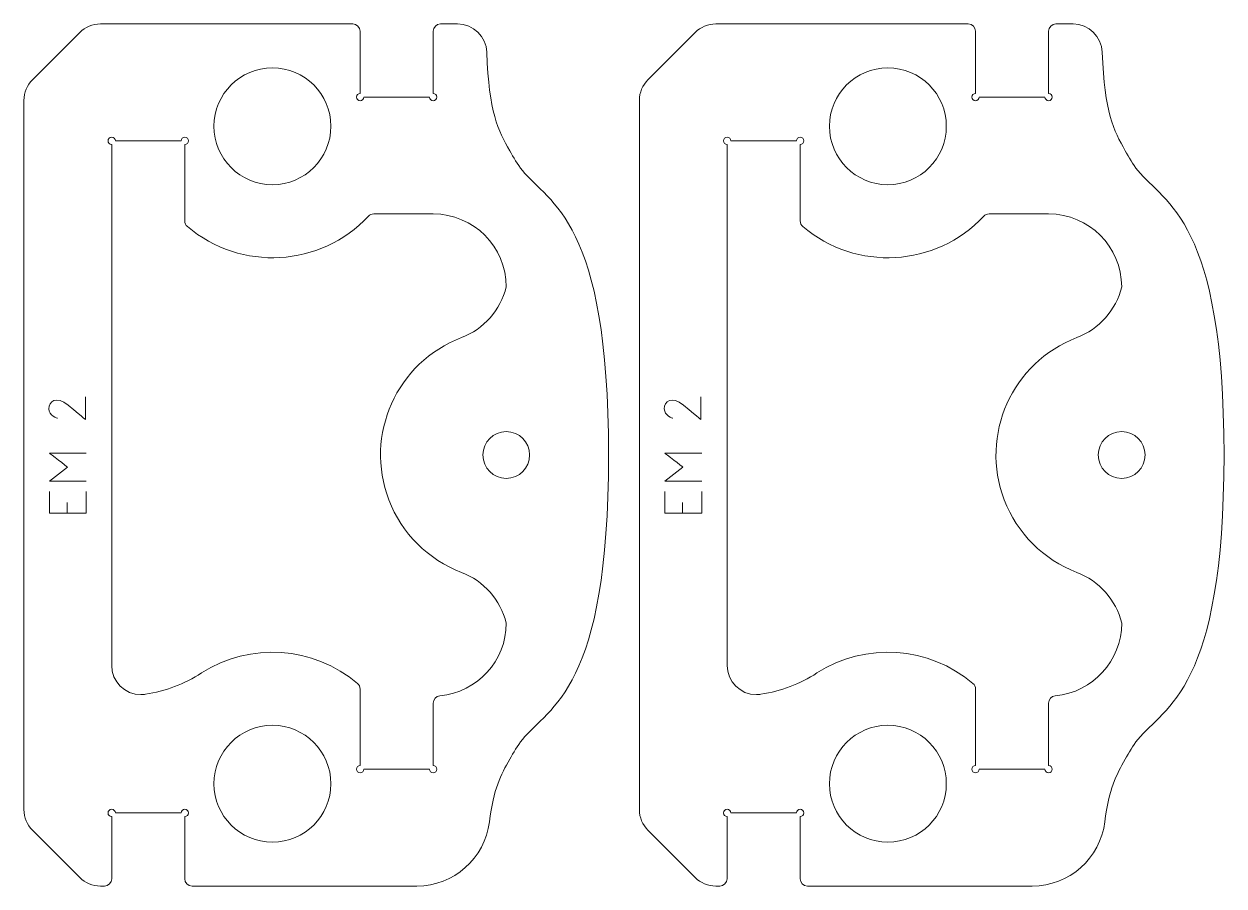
# Model space of a CAD drawing. Header units: inches. Extents: x 2 to 349, y -345 to -5.
# Drawn here: x 2.5 to 84.6, y -63.8 to -4.8 of the extents above; entities that cross this region are included whole.
import ezdxf

# ---------------------------------------------------------------- set-up
doc = ezdxf.new("R2010")
doc.units = ezdxf.units.IN
doc.header["$MEASUREMENT"] = 0
for name, color, linetype in [('exterieur', 7, 'Continuous'), ('gravure', 7, 'Continuous'), ('interieur', 7, 'Continuous')]:
    doc.layers.add(name, color=color, linetype=linetype)

# ---------------------------------------------------------------- blocks, each defined once
blk = doc.blocks.new('block 140')
at = {"layer": 'exterieur', "lineweight": 0}
blk.add_open_spline([(34.359, -59.374), (34.633, -57.12), (35.15, -56.169), (35.756, -55.09), (36.007, -54.645), (36.273, -54.178), (36.614, -53.753), (38.458, -51.461), (42.514, -50.409), (42.514, -34.271)], degree=3, knots=[0, 0, 0, 0, 1, 1, 1, 2, 2, 2, 3, 3, 3, 3], dxfattribs=at)
blk = doc.blocks.new('block 141')
at = {"layer": 'exterieur', "lineweight": 0}
blk.add_open_spline([(34.181, -6.701), (34.326, -10.854), (34.964, -12.044), (35.756, -13.452), (36.007, -13.898), (36.273, -14.365), (36.614, -14.789), (38.458, -17.081), (42.514, -18.133), (42.514, -34.271)], degree=3, knots=[0, 0, 0, 0, 1, 1, 1, 2, 2, 2, 3, 3, 3, 3], dxfattribs=at)
blk = doc.blocks.new('block 142')
at = {"layer": 'exterieur', "lineweight": 0}
blk.add_lwpolyline([(29.396, -63.771), (14.014, -63.771)], dxfattribs=at)
blk = doc.blocks.new('block 143')
at = {"layer": 'exterieur', "lineweight": 0}
blk.add_lwpolyline([(13.514, -63.271), (13.514, -59.021)], dxfattribs=at)
blk = doc.blocks.new('block 144')
at = {"layer": 'exterieur', "lineweight": 0}
blk.add_lwpolyline([(13.264, -58.771), (8.764, -58.771)], dxfattribs=at)
blk = doc.blocks.new('block 145')
at = {"layer": 'exterieur', "lineweight": 0}
blk.add_lwpolyline([(8.514, -59.021), (8.514, -63.271)], dxfattribs=at)
blk = doc.blocks.new('block 146')
at = {"layer": 'exterieur', "lineweight": 0}
blk.add_lwpolyline([(8.014, -63.771), (7.743, -63.771)], dxfattribs=at)
blk = doc.blocks.new('block 147')
at = {"layer": 'exterieur', "lineweight": 0}
blk.add_lwpolyline([(3.1, -59.957), (6.329, -63.185)], dxfattribs=at)
blk = doc.blocks.new('block 148')
at = {"layer": 'exterieur', "lineweight": 0}
blk.add_lwpolyline([(2.514, -58.543), (2.514, -9.999)], dxfattribs=at)
blk = doc.blocks.new('block 149')
at = {"layer": 'exterieur', "lineweight": 0}
blk.add_lwpolyline([(6.329, -5.357), (3.1, -8.585)], dxfattribs=at)
blk = doc.blocks.new('block 150')
at = {"layer": 'exterieur', "lineweight": 0}
blk.add_lwpolyline([(25.014, -4.771), (7.743, -4.771)], dxfattribs=at)
blk = doc.blocks.new('block 151')
at = {"layer": 'exterieur', "lineweight": 0}
blk.add_lwpolyline([(25.514, -5.271), (25.514, -9.521)], dxfattribs=at)
blk = doc.blocks.new('block 152')
at = {"layer": 'exterieur', "lineweight": 0}
blk.add_lwpolyline([(25.764, -9.771), (30.264, -9.771)], dxfattribs=at)
blk = doc.blocks.new('block 153')
at = {"layer": 'exterieur', "lineweight": 0}
blk.add_lwpolyline([(30.514, -9.521), (30.514, -5.271)], dxfattribs=at)
blk = doc.blocks.new('block 154')
at = {"layer": 'exterieur', "lineweight": 0}
blk.add_lwpolyline([(32.182, -4.771), (31.014, -4.771)], dxfattribs=at)
blk = doc.blocks.new('block 155')
at = {"layer": 'exterieur', "lineweight": 0}
blk.add_open_spline([(29.396, -63.771), (31.924, -63.771), (34.054, -61.884), (34.359, -59.374)], degree=3, dxfattribs=at)
blk = doc.blocks.new('block 156')
at = {"layer": 'exterieur', "lineweight": 0}
blk.add_open_spline([(13.514, -63.271), (13.514, -63.547), (13.738, -63.771), (14.014, -63.771)], degree=3, dxfattribs=at)
blk = doc.blocks.new('block 157')
at = {"layer": 'exterieur', "lineweight": 0}
blk.add_open_spline([(13.514, -59.021), (13.652, -59.021), (13.765, -58.909), (13.765, -58.771), (13.765, -58.633), (13.652, -58.521), (13.514, -58.521), (13.376, -58.521), (13.264, -58.633), (13.264, -58.771)], degree=3, knots=[0, 0, 0, 0, 1, 1, 1, 2, 2, 2, 3, 3, 3, 3], dxfattribs=at)
blk = doc.blocks.new('block 158')
at = {"layer": 'exterieur', "lineweight": 0}
blk.add_open_spline([(8.764, -58.771), (8.764, -58.633), (8.652, -58.521), (8.514, -58.521), (8.376, -58.521), (8.264, -58.633), (8.264, -58.771), (8.264, -58.909), (8.376, -59.021), (8.514, -59.021)], degree=3, knots=[0, 0, 0, 0, 1, 1, 1, 2, 2, 2, 3, 3, 3, 3], dxfattribs=at)
blk = doc.blocks.new('block 159')
at = {"layer": 'exterieur', "lineweight": 0}
blk.add_open_spline([(8.014, -63.771), (8.29, -63.771), (8.514, -63.547), (8.514, -63.271)], degree=3, dxfattribs=at)
blk = doc.blocks.new('block 160')
at = {"layer": 'exterieur', "lineweight": 0}
blk.add_open_spline([(6.329, -63.185), (6.703, -63.561), (7.212, -63.771), (7.743, -63.771)], degree=3, dxfattribs=at)
blk = doc.blocks.new('block 161')
at = {"layer": 'exterieur', "lineweight": 0}
blk.add_open_spline([(2.514, -58.543), (2.514, -59.073), (2.725, -59.582), (3.1, -59.957)], degree=3, dxfattribs=at)
blk = doc.blocks.new('block 162')
at = {"layer": 'exterieur', "lineweight": 0}
blk.add_open_spline([(3.1, -8.585), (2.725, -8.96), (2.514, -9.469), (2.514, -9.999)], degree=3, dxfattribs=at)
blk = doc.blocks.new('block 163')
at = {"layer": 'exterieur', "lineweight": 0}
blk.add_open_spline([(7.743, -4.771), (7.212, -4.771), (6.703, -4.982), (6.329, -5.357)], degree=3, dxfattribs=at)
blk = doc.blocks.new('block 164')
at = {"layer": 'exterieur', "lineweight": 0}
blk.add_open_spline([(25.514, -5.271), (25.514, -4.995), (25.29, -4.771), (25.014, -4.771)], degree=3, dxfattribs=at)
blk = doc.blocks.new('block 165')
at = {"layer": 'exterieur', "lineweight": 0}
blk.add_open_spline([(25.514, -9.521), (25.376, -9.521), (25.264, -9.633), (25.264, -9.771), (25.264, -9.909), (25.376, -10.021), (25.514, -10.021), (25.652, -10.021), (25.764, -9.909), (25.764, -9.771)], degree=3, knots=[0, 0, 0, 0, 1, 1, 1, 2, 2, 2, 3, 3, 3, 3], dxfattribs=at)
blk = doc.blocks.new('block 166')
at = {"layer": 'exterieur', "lineweight": 0}
blk.add_open_spline([(30.264, -9.771), (30.264, -9.909), (30.376, -10.021), (30.514, -10.021), (30.652, -10.021), (30.764, -9.909), (30.764, -9.771), (30.764, -9.633), (30.652, -9.521), (30.514, -9.521)], degree=3, knots=[0, 0, 0, 0, 1, 1, 1, 2, 2, 2, 3, 3, 3, 3], dxfattribs=at)
blk = doc.blocks.new('block 167')
at = {"layer": 'exterieur', "lineweight": 0}
blk.add_open_spline([(31.014, -4.771), (30.738, -4.771), (30.514, -4.995), (30.514, -5.271)], degree=3, dxfattribs=at)
blk = doc.blocks.new('block 168')
at = {"layer": 'exterieur', "lineweight": 0}
blk.add_open_spline([(34.181, -6.701), (34.143, -5.624), (33.26, -4.771), (32.182, -4.771)], degree=3, dxfattribs=at)
blk = doc.blocks.new('block 169')
at = {"layer": 'exterieur', "lineweight": 0}
blk.add_open_spline([(76.47, -59.374), (76.744, -57.12), (77.261, -56.169), (77.867, -55.09), (78.118, -54.645), (78.384, -54.178), (78.726, -53.753), (80.569, -51.461), (84.625, -50.409), (84.625, -34.271)], degree=3, knots=[0, 0, 0, 0, 1, 1, 1, 2, 2, 2, 3, 3, 3, 3], dxfattribs=at)
blk = doc.blocks.new('block 170')
at = {"layer": 'exterieur', "lineweight": 0}
blk.add_open_spline([(76.292, -6.701), (76.437, -10.854), (77.075, -12.044), (77.867, -13.452), (78.118, -13.898), (78.384, -14.365), (78.726, -14.789), (80.569, -17.081), (84.625, -18.133), (84.625, -34.271)], degree=3, knots=[0, 0, 0, 0, 1, 1, 1, 2, 2, 2, 3, 3, 3, 3], dxfattribs=at)
blk = doc.blocks.new('block 171')
at = {"layer": 'exterieur', "lineweight": 0}
blk.add_lwpolyline([(71.507, -63.771), (56.125, -63.771)], dxfattribs=at)
blk = doc.blocks.new('block 172')
at = {"layer": 'exterieur', "lineweight": 0}
blk.add_lwpolyline([(55.626, -63.271), (55.626, -59.021)], dxfattribs=at)
blk = doc.blocks.new('block 173')
at = {"layer": 'exterieur', "lineweight": 0}
blk.add_lwpolyline([(55.375, -58.771), (50.875, -58.771)], dxfattribs=at)
blk = doc.blocks.new('block 174')
at = {"layer": 'exterieur', "lineweight": 0}
blk.add_lwpolyline([(50.625, -59.021), (50.625, -63.271)], dxfattribs=at)
blk = doc.blocks.new('block 175')
at = {"layer": 'exterieur', "lineweight": 0}
blk.add_lwpolyline([(50.125, -63.771), (49.854, -63.771)], dxfattribs=at)
blk = doc.blocks.new('block 176')
at = {"layer": 'exterieur', "lineweight": 0}
blk.add_lwpolyline([(45.211, -59.957), (48.44, -63.185)], dxfattribs=at)
blk = doc.blocks.new('block 177')
at = {"layer": 'exterieur', "lineweight": 0}
blk.add_lwpolyline([(44.625, -58.543), (44.625, -9.999)], dxfattribs=at)
blk = doc.blocks.new('block 178')
at = {"layer": 'exterieur', "lineweight": 0}
blk.add_lwpolyline([(48.44, -5.357), (45.211, -8.585)], dxfattribs=at)
blk = doc.blocks.new('block 179')
at = {"layer": 'exterieur', "lineweight": 0}
blk.add_lwpolyline([(67.125, -4.771), (49.854, -4.771)], dxfattribs=at)
blk = doc.blocks.new('block 180')
at = {"layer": 'exterieur', "lineweight": 0}
blk.add_lwpolyline([(67.625, -5.271), (67.625, -9.521)], dxfattribs=at)
blk = doc.blocks.new('block 181')
at = {"layer": 'exterieur', "lineweight": 0}
blk.add_lwpolyline([(67.875, -9.771), (72.376, -9.771)], dxfattribs=at)
blk = doc.blocks.new('block 182')
at = {"layer": 'exterieur', "lineweight": 0}
blk.add_lwpolyline([(72.625, -9.521), (72.625, -5.271)], dxfattribs=at)
blk = doc.blocks.new('block 183')
at = {"layer": 'exterieur', "lineweight": 0}
blk.add_lwpolyline([(74.293, -4.771), (73.125, -4.771)], dxfattribs=at)
blk = doc.blocks.new('block 184')
at = {"layer": 'exterieur', "lineweight": 0}
blk.add_open_spline([(71.507, -63.771), (74.035, -63.771), (76.165, -61.884), (76.47, -59.374)], degree=3, dxfattribs=at)
blk = doc.blocks.new('block 185')
at = {"layer": 'exterieur', "lineweight": 0}
blk.add_open_spline([(55.626, -63.271), (55.626, -63.547), (55.849, -63.771), (56.125, -63.771)], degree=3, dxfattribs=at)
blk = doc.blocks.new('block 186')
at = {"layer": 'exterieur', "lineweight": 0}
blk.add_open_spline([(55.626, -59.021), (55.763, -59.021), (55.876, -58.909), (55.876, -58.771), (55.876, -58.633), (55.763, -58.521), (55.626, -58.521), (55.487, -58.521), (55.375, -58.633), (55.375, -58.771)], degree=3, knots=[0, 0, 0, 0, 1, 1, 1, 2, 2, 2, 3, 3, 3, 3], dxfattribs=at)
blk = doc.blocks.new('block 187')
at = {"layer": 'exterieur', "lineweight": 0}
blk.add_open_spline([(50.875, -58.771), (50.875, -58.633), (50.763, -58.521), (50.625, -58.521), (50.488, -58.521), (50.375, -58.633), (50.375, -58.771), (50.375, -58.909), (50.488, -59.021), (50.625, -59.021)], degree=3, knots=[0, 0, 0, 0, 1, 1, 1, 2, 2, 2, 3, 3, 3, 3], dxfattribs=at)
blk = doc.blocks.new('block 188')
at = {"layer": 'exterieur', "lineweight": 0}
blk.add_open_spline([(50.125, -63.771), (50.401, -63.771), (50.625, -63.547), (50.625, -63.271)], degree=3, dxfattribs=at)
blk = doc.blocks.new('block 189')
at = {"layer": 'exterieur', "lineweight": 0}
blk.add_open_spline([(48.44, -63.185), (48.815, -63.561), (49.323, -63.771), (49.854, -63.771)], degree=3, dxfattribs=at)
blk = doc.blocks.new('block 190')
at = {"layer": 'exterieur', "lineweight": 0}
blk.add_open_spline([(44.625, -58.543), (44.625, -59.073), (44.836, -59.582), (45.211, -59.957)], degree=3, dxfattribs=at)
blk = doc.blocks.new('block 191')
at = {"layer": 'exterieur', "lineweight": 0}
blk.add_open_spline([(45.211, -8.585), (44.836, -8.96), (44.625, -9.469), (44.625, -9.999)], degree=3, dxfattribs=at)
blk = doc.blocks.new('block 192')
at = {"layer": 'exterieur', "lineweight": 0}
blk.add_open_spline([(49.854, -4.771), (49.323, -4.771), (48.815, -4.982), (48.44, -5.357)], degree=3, dxfattribs=at)
blk = doc.blocks.new('block 193')
at = {"layer": 'exterieur', "lineweight": 0}
blk.add_open_spline([(67.625, -5.271), (67.625, -4.995), (67.402, -4.771), (67.125, -4.771)], degree=3, dxfattribs=at)
blk = doc.blocks.new('block 194')
at = {"layer": 'exterieur', "lineweight": 0}
blk.add_open_spline([(67.625, -9.521), (67.487, -9.521), (67.375, -9.633), (67.375, -9.771), (67.375, -9.909), (67.487, -10.021), (67.625, -10.021), (67.763, -10.021), (67.875, -9.909), (67.875, -9.771)], degree=3, knots=[0, 0, 0, 0, 1, 1, 1, 2, 2, 2, 3, 3, 3, 3], dxfattribs=at)
blk = doc.blocks.new('block 195')
at = {"layer": 'exterieur', "lineweight": 0}
blk.add_open_spline([(72.376, -9.771), (72.376, -9.909), (72.487, -10.021), (72.625, -10.021), (72.764, -10.021), (72.875, -9.909), (72.875, -9.771), (72.875, -9.633), (72.764, -9.521), (72.625, -9.521)], degree=3, knots=[0, 0, 0, 0, 1, 1, 1, 2, 2, 2, 3, 3, 3, 3], dxfattribs=at)
blk = doc.blocks.new('block 196')
at = {"layer": 'exterieur', "lineweight": 0}
blk.add_open_spline([(73.125, -4.771), (72.849, -4.771), (72.625, -4.995), (72.625, -5.271)], degree=3, dxfattribs=at)
blk = doc.blocks.new('block 197')
at = {"layer": 'exterieur', "lineweight": 0}
blk.add_open_spline([(76.292, -6.701), (76.254, -5.624), (75.371, -4.771), (74.293, -4.771)], degree=3, dxfattribs=at)
blk = doc.blocks.new('block 2504')
at = {"layer": 'interieur', "lineweight": 0}
blk.add_open_spline([(35.514, -45.771), (35.12, -44.183), (33.974, -42.889), (32.445, -42.305)], degree=3, dxfattribs=at)
blk = doc.blocks.new('block 2505')
at = {"layer": 'interieur', "lineweight": 0}
blk.add_open_spline([(32.445, -26.237), (33.974, -25.654), (35.12, -24.359), (35.514, -22.771)], degree=3, dxfattribs=at)
blk = doc.blocks.new('block 2506')
at = {"layer": 'interieur', "lineweight": 0}
blk.add_lwpolyline([(13.264, -12.771), (8.764, -12.771)], dxfattribs=at)
blk = doc.blocks.new('block 2507')
at = {"layer": 'interieur', "lineweight": 0}
blk.add_lwpolyline([(8.514, -13.021), (8.514, -48.673)], dxfattribs=at)
blk = doc.blocks.new('block 2508')
at = {"layer": 'interieur', "lineweight": 0}
blk.add_lwpolyline([(25.514, -50.29), (25.514, -55.521)], dxfattribs=at)
blk = doc.blocks.new('block 2509')
at = {"layer": 'interieur', "lineweight": 0}
blk.add_lwpolyline([(25.764, -55.771), (30.264, -55.771)], dxfattribs=at)
blk = doc.blocks.new('block 2510')
at = {"layer": 'interieur', "lineweight": 0}
blk.add_lwpolyline([(30.514, -55.521), (30.514, -51.249)], dxfattribs=at)
blk = doc.blocks.new('block 2511')
at = {"layer": 'interieur', "lineweight": 0}
blk.add_lwpolyline([(30.514, -17.771), (26.442, -17.771)], dxfattribs=at)
blk = doc.blocks.new('block 2512')
at = {"layer": 'interieur', "lineweight": 0}
blk.add_lwpolyline([(13.514, -18.252), (13.514, -13.021)], dxfattribs=at)
blk = doc.blocks.new('block 2513')
at = {"layer": 'interieur', "lineweight": 0}
blk.add_open_spline([(13.514, -13.021), (13.652, -13.021), (13.765, -12.909), (13.765, -12.771), (13.765, -12.633), (13.652, -12.521), (13.514, -12.521), (13.376, -12.521), (13.264, -12.633), (13.264, -12.771)], degree=3, knots=[0, 0, 0, 0, 1, 1, 1, 2, 2, 2, 3, 3, 3, 3], dxfattribs=at)
blk = doc.blocks.new('block 2514')
at = {"layer": 'interieur', "lineweight": 0}
blk.add_open_spline([(8.764, -12.771), (8.764, -12.633), (8.652, -12.521), (8.514, -12.521), (8.376, -12.521), (8.264, -12.633), (8.264, -12.771), (8.264, -12.909), (8.376, -13.021), (8.514, -13.021)], degree=3, knots=[0, 0, 0, 0, 1, 1, 1, 2, 2, 2, 3, 3, 3, 3], dxfattribs=at)
blk = doc.blocks.new('block 2515')
at = {"layer": 'interieur', "lineweight": 0}
blk.add_open_spline([(8.514, -48.673), (8.514, -49.778), (9.41, -50.674), (10.514, -50.674), (10.618, -50.674), (10.723, -50.665), (10.826, -50.649)], degree=3, knots=[0, 0, 0, 0, 1, 1, 1, 2, 2, 2, 2], dxfattribs=at)
blk = doc.blocks.new('block 2516')
at = {"layer": 'interieur', "lineweight": 0}
blk.add_open_spline([(10.826, -50.649), (12.191, -50.433), (13.497, -49.938), (14.66, -49.192)], degree=3, dxfattribs=at)
blk = doc.blocks.new('block 2517')
at = {"layer": 'interieur', "lineweight": 0}
blk.add_open_spline([(25.338, -49.909), (22.323, -47.35), (17.99, -47.06), (14.66, -49.192)], degree=3, dxfattribs=at)
blk = doc.blocks.new('block 2518')
at = {"layer": 'interieur', "lineweight": 0}
blk.add_open_spline([(25.514, -50.29), (25.514, -50.144), (25.45, -50.004), (25.338, -49.909)], degree=3, dxfattribs=at)
blk = doc.blocks.new('block 2519')
at = {"layer": 'interieur', "lineweight": 0}
blk.add_open_spline([(25.514, -55.521), (25.376, -55.521), (25.264, -55.633), (25.264, -55.771), (25.264, -55.909), (25.376, -56.021), (25.514, -56.021), (25.652, -56.021), (25.764, -55.909), (25.764, -55.771)], degree=3, knots=[0, 0, 0, 0, 1, 1, 1, 2, 2, 2, 3, 3, 3, 3], dxfattribs=at)
blk = doc.blocks.new('block 2520')
at = {"layer": 'interieur', "lineweight": 0}
blk.add_open_spline([(30.264, -55.771), (30.264, -55.909), (30.376, -56.021), (30.514, -56.021), (30.652, -56.021), (30.764, -55.909), (30.764, -55.771), (30.764, -55.633), (30.652, -55.521), (30.514, -55.521)], degree=3, knots=[0, 0, 0, 0, 1, 1, 1, 2, 2, 2, 3, 3, 3, 3], dxfattribs=at)
blk = doc.blocks.new('block 2521')
at = {"layer": 'interieur', "lineweight": 0}
blk.add_open_spline([(30.969, -50.75), (30.711, -50.774), (30.514, -50.99), (30.514, -51.249)], degree=3, dxfattribs=at)
blk = doc.blocks.new('block 2522')
at = {"layer": 'interieur', "lineweight": 0}
blk.add_open_spline([(30.969, -50.75), (33.544, -50.515), (35.514, -48.356), (35.514, -45.771)], degree=3, dxfattribs=at)
blk = doc.blocks.new('block 2523')
at = {"layer": 'interieur', "lineweight": 0}
blk.add_open_spline([(32.445, -26.237), (28.009, -27.932), (25.785, -32.903), (27.48, -37.34), (28.353, -39.626), (30.159, -41.432), (32.445, -42.305)], degree=3, knots=[0, 0, 0, 0, 1, 1, 1, 2, 2, 2, 2], dxfattribs=at)
blk = doc.blocks.new('block 2524')
at = {"layer": 'interieur', "lineweight": 0}
blk.add_open_spline([(35.514, -22.771), (35.514, -20.01), (33.275, -17.771), (30.514, -17.771)], degree=3, dxfattribs=at)
blk = doc.blocks.new('block 2525')
at = {"layer": 'interieur', "lineweight": 0}
blk.add_open_spline([(26.442, -17.771), (26.304, -17.771), (26.172, -17.828), (26.078, -17.929)], degree=3, dxfattribs=at)
blk = doc.blocks.new('block 2526')
at = {"layer": 'interieur', "lineweight": 0}
blk.add_open_spline([(13.691, -18.633), (17.347, -21.736), (22.796, -21.427), (26.078, -17.929)], degree=3, dxfattribs=at)
blk = doc.blocks.new('block 2527')
at = {"layer": 'interieur', "lineweight": 0}
blk.add_open_spline([(13.514, -18.252), (13.514, -18.399), (13.578, -18.538), (13.691, -18.633)], degree=3, dxfattribs=at)
blk = doc.blocks.new('block 2528')
at = {"layer": 'interieur', "lineweight": 0}
blk.add_open_spline([(33.914, -34.271), (33.914, -35.155), (34.631, -35.871), (35.514, -35.871), (36.398, -35.871), (37.114, -35.155), (37.114, -34.271), (37.114, -33.387), (36.398, -32.671), (35.514, -32.671), (34.631, -32.671), (33.914, -33.387), (33.914, -34.271), (33.914, -34.271), (33.914, -34.271), (33.914, -34.271)], degree=3, knots=[0, 0, 0, 0, 1, 1, 1, 2, 2, 2, 3, 3, 3, 4, 4, 4, 5, 5, 5, 5], dxfattribs=at)
blk = doc.blocks.new('block 2529')
at = {"layer": 'interieur', "lineweight": 0}
blk.add_open_spline([(15.514, -56.771), (15.514, -58.98), (17.305, -60.771), (19.514, -60.771), (21.723, -60.771), (23.514, -58.98), (23.514, -56.771), (23.514, -54.562), (21.723, -52.771), (19.514, -52.771), (17.305, -52.771), (15.514, -54.562), (15.514, -56.771), (15.514, -56.771), (15.514, -56.771), (15.514, -56.771)], degree=3, knots=[0, 0, 0, 0, 1, 1, 1, 2, 2, 2, 3, 3, 3, 4, 4, 4, 5, 5, 5, 5], dxfattribs=at)
blk = doc.blocks.new('block 2530')
at = {"layer": 'interieur', "lineweight": 0}
blk.add_open_spline([(15.514, -11.771), (15.514, -13.98), (17.305, -15.771), (19.514, -15.771), (21.723, -15.771), (23.514, -13.98), (23.514, -11.771), (23.514, -9.562), (21.723, -7.771), (19.514, -7.771), (17.305, -7.771), (15.514, -9.562), (15.514, -11.771), (15.514, -11.771), (15.514, -11.771), (15.514, -11.771)], degree=3, knots=[0, 0, 0, 0, 1, 1, 1, 2, 2, 2, 3, 3, 3, 4, 4, 4, 5, 5, 5, 5], dxfattribs=at)
blk = doc.blocks.new('block 2531')
at = {"layer": 'interieur', "lineweight": 0}
blk.add_open_spline([(77.625, -45.771), (77.231, -44.183), (76.085, -42.889), (74.556, -42.305)], degree=3, dxfattribs=at)
blk = doc.blocks.new('block 2532')
at = {"layer": 'interieur', "lineweight": 0}
blk.add_open_spline([(74.556, -26.237), (76.085, -25.654), (77.231, -24.359), (77.625, -22.771)], degree=3, dxfattribs=at)
blk = doc.blocks.new('block 2533')
at = {"layer": 'interieur', "lineweight": 0}
blk.add_lwpolyline([(55.375, -12.771), (50.875, -12.771)], dxfattribs=at)
blk = doc.blocks.new('block 2534')
at = {"layer": 'interieur', "lineweight": 0}
blk.add_lwpolyline([(50.625, -13.021), (50.625, -48.673)], dxfattribs=at)
blk = doc.blocks.new('block 2535')
at = {"layer": 'interieur', "lineweight": 0}
blk.add_lwpolyline([(67.625, -50.29), (67.625, -55.521)], dxfattribs=at)
blk = doc.blocks.new('block 2536')
at = {"layer": 'interieur', "lineweight": 0}
blk.add_lwpolyline([(67.875, -55.771), (72.376, -55.771)], dxfattribs=at)
blk = doc.blocks.new('block 2537')
at = {"layer": 'interieur', "lineweight": 0}
blk.add_lwpolyline([(72.625, -55.521), (72.625, -51.249)], dxfattribs=at)
blk = doc.blocks.new('block 2538')
at = {"layer": 'interieur', "lineweight": 0}
blk.add_lwpolyline([(72.625, -17.771), (68.554, -17.771)], dxfattribs=at)
blk = doc.blocks.new('block 2539')
at = {"layer": 'interieur', "lineweight": 0}
blk.add_lwpolyline([(55.626, -18.252), (55.626, -13.021)], dxfattribs=at)
blk = doc.blocks.new('block 2540')
at = {"layer": 'interieur', "lineweight": 0}
blk.add_open_spline([(55.626, -13.021), (55.763, -13.021), (55.876, -12.909), (55.876, -12.771), (55.876, -12.633), (55.763, -12.521), (55.626, -12.521), (55.487, -12.521), (55.375, -12.633), (55.375, -12.771)], degree=3, knots=[0, 0, 0, 0, 1, 1, 1, 2, 2, 2, 3, 3, 3, 3], dxfattribs=at)
blk = doc.blocks.new('block 2541')
at = {"layer": 'interieur', "lineweight": 0}
blk.add_open_spline([(50.875, -12.771), (50.875, -12.633), (50.763, -12.521), (50.625, -12.521), (50.488, -12.521), (50.375, -12.633), (50.375, -12.771), (50.375, -12.909), (50.488, -13.021), (50.625, -13.021)], degree=3, knots=[0, 0, 0, 0, 1, 1, 1, 2, 2, 2, 3, 3, 3, 3], dxfattribs=at)
blk = doc.blocks.new('block 2542')
at = {"layer": 'interieur', "lineweight": 0}
blk.add_open_spline([(50.625, -48.673), (50.625, -49.778), (51.521, -50.674), (52.626, -50.674), (52.73, -50.674), (52.834, -50.665), (52.937, -50.649)], degree=3, knots=[0, 0, 0, 0, 1, 1, 1, 2, 2, 2, 2], dxfattribs=at)
blk = doc.blocks.new('block 2543')
at = {"layer": 'interieur', "lineweight": 0}
blk.add_open_spline([(52.937, -50.649), (54.302, -50.433), (55.608, -49.938), (56.771, -49.192)], degree=3, dxfattribs=at)
blk = doc.blocks.new('block 2544')
at = {"layer": 'interieur', "lineweight": 0}
blk.add_open_spline([(67.449, -49.909), (64.434, -47.35), (60.101, -47.06), (56.771, -49.192)], degree=3, dxfattribs=at)
blk = doc.blocks.new('block 2545')
at = {"layer": 'interieur', "lineweight": 0}
blk.add_open_spline([(67.625, -50.29), (67.625, -50.144), (67.561, -50.004), (67.449, -49.909)], degree=3, dxfattribs=at)
blk = doc.blocks.new('block 2546')
at = {"layer": 'interieur', "lineweight": 0}
blk.add_open_spline([(67.625, -55.521), (67.487, -55.521), (67.375, -55.633), (67.375, -55.771), (67.375, -55.909), (67.487, -56.021), (67.625, -56.021), (67.763, -56.021), (67.875, -55.909), (67.875, -55.771)], degree=3, knots=[0, 0, 0, 0, 1, 1, 1, 2, 2, 2, 3, 3, 3, 3], dxfattribs=at)
blk = doc.blocks.new('block 2547')
at = {"layer": 'interieur', "lineweight": 0}
blk.add_open_spline([(72.376, -55.771), (72.376, -55.909), (72.487, -56.021), (72.625, -56.021), (72.764, -56.021), (72.875, -55.909), (72.875, -55.771), (72.875, -55.633), (72.764, -55.521), (72.625, -55.521)], degree=3, knots=[0, 0, 0, 0, 1, 1, 1, 2, 2, 2, 3, 3, 3, 3], dxfattribs=at)
blk = doc.blocks.new('block 2548')
at = {"layer": 'interieur', "lineweight": 0}
blk.add_open_spline([(73.08, -50.75), (72.822, -50.774), (72.625, -50.99), (72.625, -51.249)], degree=3, dxfattribs=at)
blk = doc.blocks.new('block 2549')
at = {"layer": 'interieur', "lineweight": 0}
blk.add_open_spline([(73.08, -50.75), (75.655, -50.515), (77.625, -48.356), (77.625, -45.771)], degree=3, dxfattribs=at)
blk = doc.blocks.new('block 2550')
at = {"layer": 'interieur', "lineweight": 0}
blk.add_open_spline([(74.556, -26.237), (70.12, -27.932), (67.896, -32.903), (69.591, -37.34), (70.464, -39.626), (72.27, -41.432), (74.556, -42.305)], degree=3, knots=[0, 0, 0, 0, 1, 1, 1, 2, 2, 2, 2], dxfattribs=at)
blk = doc.blocks.new('block 2551')
at = {"layer": 'interieur', "lineweight": 0}
blk.add_open_spline([(77.625, -22.771), (77.625, -20.01), (75.387, -17.771), (72.625, -17.771)], degree=3, dxfattribs=at)
blk = doc.blocks.new('block 2552')
at = {"layer": 'interieur', "lineweight": 0}
blk.add_open_spline([(68.554, -17.771), (68.415, -17.771), (68.284, -17.828), (68.189, -17.929)], degree=3, dxfattribs=at)
blk = doc.blocks.new('block 2553')
at = {"layer": 'interieur', "lineweight": 0}
blk.add_open_spline([(55.802, -18.633), (59.459, -21.736), (64.907, -21.427), (68.189, -17.929)], degree=3, dxfattribs=at)
blk = doc.blocks.new('block 2554')
at = {"layer": 'interieur', "lineweight": 0}
blk.add_open_spline([(55.626, -18.252), (55.626, -18.399), (55.69, -18.538), (55.802, -18.633)], degree=3, dxfattribs=at)
blk = doc.blocks.new('block 2555')
at = {"layer": 'interieur', "lineweight": 0}
blk.add_open_spline([(76.025, -34.271), (76.025, -35.155), (76.742, -35.871), (77.625, -35.871), (78.509, -35.871), (79.225, -35.155), (79.225, -34.271), (79.225, -33.387), (78.509, -32.671), (77.625, -32.671), (76.742, -32.671), (76.025, -33.387), (76.025, -34.271), (76.025, -34.271), (76.025, -34.271), (76.025, -34.271)], degree=3, knots=[0, 0, 0, 0, 1, 1, 1, 2, 2, 2, 3, 3, 3, 4, 4, 4, 5, 5, 5, 5], dxfattribs=at)
blk = doc.blocks.new('block 2556')
at = {"layer": 'interieur', "lineweight": 0}
blk.add_open_spline([(57.625, -56.771), (57.625, -58.98), (59.417, -60.771), (61.626, -60.771), (63.835, -60.771), (65.625, -58.98), (65.625, -56.771), (65.625, -54.562), (63.835, -52.771), (61.626, -52.771), (59.417, -52.771), (57.625, -54.562), (57.625, -56.771), (57.625, -56.771), (57.625, -56.771), (57.625, -56.771)], degree=3, knots=[0, 0, 0, 0, 1, 1, 1, 2, 2, 2, 3, 3, 3, 4, 4, 4, 5, 5, 5, 5], dxfattribs=at)
blk = doc.blocks.new('block 2557')
at = {"layer": 'interieur', "lineweight": 0}
blk.add_open_spline([(57.625, -11.771), (57.625, -13.98), (59.417, -15.771), (61.626, -15.771), (63.835, -15.771), (65.625, -13.98), (65.625, -11.771), (65.625, -9.562), (63.835, -7.771), (61.626, -7.771), (59.417, -7.771), (57.625, -9.562), (57.625, -11.771), (57.625, -11.771), (57.625, -11.771), (57.625, -11.771)], degree=3, knots=[0, 0, 0, 0, 1, 1, 1, 2, 2, 2, 3, 3, 3, 4, 4, 4, 5, 5, 5, 5], dxfattribs=at)
blk = doc.blocks.new('block 2858')
at = {"layer": 'gravure', "lineweight": 0}
for points in [[(4.255, -38.258), (4.255, -36.772)], [(6.777, -38.258), (6.777, -36.772)], [(5.468, -38.258), (5.468, -37.515)], [(4.255, -38.258), (6.777, -38.258)]]:
    blk.add_lwpolyline(points, dxfattribs=at)
blk.add_open_spline([(6.777, -36.059), (6.777, -36.059), (4.255, -36.059), (4.255, -36.059), (4.255, -36.059), (5.48, -35.1), (5.48, -35.1), (5.48, -35.099), (4.255, -34.14), (4.255, -34.14), (4.255, -34.14), (6.777, -34.14), (6.777, -34.14)], degree=3, knots=[0, 0, 0, 0, 1, 1, 1, 2, 2, 2, 3, 3, 3, 4, 4, 4, 4], dxfattribs=at)
blk = doc.blocks.new('block 2857')
at = {"layer": 'gravure', "lineweight": 0}
blk.add_open_spline([(4.805, -31.748), (4.805, -31.748), (4.217, -31.596), (4.217, -31.107), (4.217, -30.619), (4.703, -30.176), (5.536, -30.863), (6.719, -31.84), (6.719, -31.84), (6.719, -31.84), (6.719, -31.84), (6.719, -30.284), (6.719, -30.284)], degree=3, knots=[0, 0, 0, 0, 1, 1, 1, 2, 2, 2, 3, 3, 3, 4, 4, 4, 4], dxfattribs=at)
at = {"layer": 'gravure'}
blk.add_blockref('block 2858', (0, 0), dxfattribs=at)
blk = doc.blocks.new('block 2866')
at = {"layer": 'gravure', "lineweight": 0}
for points in [[(46.366, -38.258), (46.366, -36.772)], [(48.888, -38.258), (48.888, -36.772)], [(47.579, -38.258), (47.579, -37.515)], [(46.366, -38.258), (48.888, -38.258)]]:
    blk.add_lwpolyline(points, dxfattribs=at)
blk.add_open_spline([(48.888, -36.059), (48.888, -36.059), (46.366, -36.059), (46.366, -36.059), (46.366, -36.059), (47.591, -35.1), (47.591, -35.1), (47.591, -35.099), (46.366, -34.14), (46.366, -34.14), (46.366, -34.14), (48.888, -34.14), (48.888, -34.14)], degree=3, knots=[0, 0, 0, 0, 1, 1, 1, 2, 2, 2, 3, 3, 3, 4, 4, 4, 4], dxfattribs=at)
blk = doc.blocks.new('block 2865')
at = {"layer": 'gravure', "lineweight": 0}
blk.add_open_spline([(46.916, -31.748), (46.916, -31.748), (46.328, -31.596), (46.328, -31.107), (46.328, -30.619), (46.814, -30.176), (47.647, -30.863), (48.83, -31.84), (48.83, -31.84), (48.83, -31.84), (48.83, -31.84), (48.83, -30.284), (48.83, -30.284)], degree=3, knots=[0, 0, 0, 0, 1, 1, 1, 2, 2, 2, 3, 3, 3, 4, 4, 4, 4], dxfattribs=at)
at = {"layer": 'gravure'}
blk.add_blockref('block 2866', (0, 0), dxfattribs=at)

msp = doc.modelspace()

# ---------------------------------------------------------------- block references
at = {"layer": 'exterieur'}
for name in ['block 163', 'block 150', 'block 164', 'block 167', 'block 154', 'block 168', 'block 192', 'block 179', 'block 193', 'block 196', 'block 183', 'block 197', 'block 149', 'block 151', 'block 153', 'block 178', 'block 180', 'block 182', 'block 141', 'block 170', 'block 162', 'block 191', 'block 165', 'block 152', 'block 166', 'block 194', 'block 181', 'block 195', 'block 148', 'block 177', 'block 140', 'block 169', 'block 161', 'block 158', 'block 145', 'block 144', 'block 157', 'block 143', 'block 190', 'block 187', 'block 174', 'block 173', 'block 186', 'block 172', 'block 155', 'block 184', 'block 147', 'block 176', 'block 160', 'block 189', 'block 146', 'block 159', 'block 156', 'block 142', 'block 175', 'block 188', 'block 185', 'block 171']:
    msp.add_blockref(name, (0, 0), dxfattribs=at)
at = {"layer": 'gravure'}
for name in ['block 2857', 'block 2865']:
    msp.add_blockref(name, (0, 0), dxfattribs=at)
at = {"layer": 'interieur'}
for name in ['block 2530', 'block 2557', 'block 2514', 'block 2507', 'block 2506', 'block 2513', 'block 2512', 'block 2541', 'block 2534', 'block 2533', 'block 2540', 'block 2539', 'block 2526', 'block 2525', 'block 2511', 'block 2524', 'block 2553', 'block 2552', 'block 2538', 'block 2551', 'block 2527', 'block 2554', 'block 2505', 'block 2532', 'block 2523', 'block 2550', 'block 2528', 'block 2555', 'block 2504', 'block 2531', 'block 2522', 'block 2549', 'block 2517', 'block 2544', 'block 2515', 'block 2516', 'block 2542', 'block 2543', 'block 2518', 'block 2545', 'block 2508', 'block 2521', 'block 2535', 'block 2548', 'block 2510', 'block 2537', 'block 2529', 'block 2556', 'block 2519', 'block 2509', 'block 2520', 'block 2546', 'block 2536', 'block 2547']:
    msp.add_blockref(name, (0, 0), dxfattribs=at)

doc.saveas('drawing.dxf')
